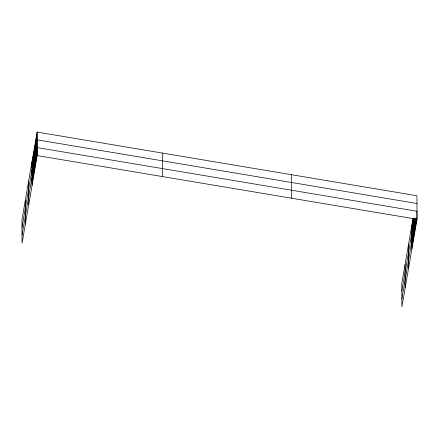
<?xml version="1.0" encoding="UTF-8"?>
<svg xmlns="http://www.w3.org/2000/svg" width="439" height="439" viewBox="0 0 439 439"><rect width="100%" height="100%" fill="white"/><g stroke="black" fill="none" stroke-linecap="round" stroke-linejoin="round"><path stroke-width="0.66" d="M37.095 132.068L21.95 219.747L22.071 243.255L37.216 155.582L37.095 132.068L416.929 195.745L417.05 219.253L401.904 306.932L401.784 283.418L413.039 218.287M31.948 163.851L37.106 134.01M31.959 165.788L37.112 135.947M31.97 167.731L37.123 137.89M21.988 227.506L37.134 139.827L416.968 203.504M31.987 171.605L37.145 141.77M31.998 173.548L37.156 143.707M32.009 175.485L37.161 145.644M22.027 235.26L37.172 147.586L417.012 211.258L416.781 212.586M32.031 179.425L37.183 149.584M32.042 181.422L37.194 151.581M32.047 183.42L37.205 153.579M411.787 227.523L413.39 218.238M411.798 229.465L413.741 218.188M411.804 231.402L414.098 218.139M401.828 291.178L414.449 218.09M411.826 235.282L414.69 218.704M411.837 237.225L415.042 218.655M411.848 239.162L415.398 218.606M401.866 298.937L415.749 218.556M411.864 243.102L416.101 218.562M416.792 214.583L417.017 213.261M411.875 245.099L416.457 218.573M416.803 216.586L417.028 215.258M411.886 247.097L417.039 217.256M37.216 155.582L417.05 219.253M411.777 225.586L411.897 249.094M408.479 244.671L408.599 268.18M405.082 264.333L405.202 287.847M291.584 174.733L291.705 198.241M162.441 153.079L162.562 176.593M31.943 161.909L32.058 185.423M28.645 180.994L28.765 204.508M25.248 200.661L25.369 224.17"/></g></svg>
